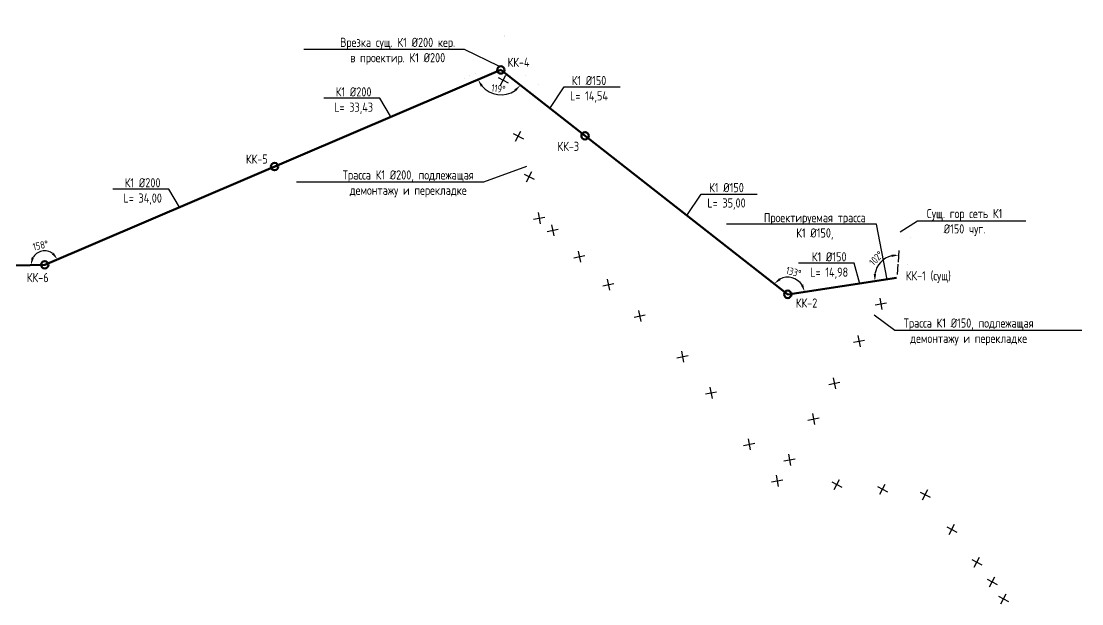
# Model space of a CAD drawing. Header units: millimetres. Extents: x 1085 to 5206446910, y 759 to 4926415281.
# Drawn here: x 5202891978 to 5203036220, y 4926281652 to 4926360872 of the extents above; entities that cross this region are included whole.
import ezdxf
from ezdxf import colors
from ezdxf.entities.mleader import LeaderData, LeaderLine
from ezdxf.math import Vec2, Vec3

# ---------------------------------------------------------------- set-up
doc = ezdxf.new("R2010")
doc.units = ezdxf.units.MM
doc.layers.add('!К1', color=30, linetype='Continuous', lineweight=50)
doc.layers.add('!К1_Метки', color=30, linetype='Continuous', lineweight=9)
doc.layers.add('Выноски', color=7, linetype='Continuous')
doc.styles.add('GOST 2.304', font='GOST_0.TTF')
doc.styles.get("Standard").update_dxf_attribs({"font": 'GOST_0.TTF'})
doc.dimstyles.new('ISO-25', dxfattribs={"dimtxt": 2.5, "dimasz": 2.5, "dimexe": 1.25, "dimexo": 0.625, "dimtad": 1, "dimtxsty": 'Standard', "dimcen": 2.5, "dimadec": 0, "dimazin": 0, "dimtfac": 1, "dimtmove": 0, "dimatfit": 3, "dimfxl": 1, "dimarcsym": 0})

# ---------------------------------------------------------------- blocks, each defined once
blk = doc.blocks.new('_None')
blk = doc.blocks.new('*D26')
at = {"color": 0, "lineweight": -2, "transparency": 16777216}
blk.add_line((5203011289.398679, 4926328127.24433), (5203011394.242151, 4926329698.725018), dxfattribs=at)
blk.add_arc((5203011145.780252, 4926325974.572538), 3107.431514, 104.7019022616, 170.0322936169, dxfattribs=at)
at = {"color": 0, "transparency": 16777216}
for points in [[(5203010341.337243, 4926329146.179969), (5203010372.952809, 4926328814.349339), (5203011352.636917, 4926329075.111352)], [(5203008251.907888, 4926326510.387128), (5203007918.600025, 4926326514.50775), (5203008072.892096, 4926325512.523849)]]:
    blk.add_solid(points, dxfattribs=at)
at = {"color": 0, "transparency": 16777216, "insert": (5203008261.854218, 4926328629.536512), "char_height": 1000, "attachment_point": 5, "rotation": 47.367097952, "style": 'GOST 2.304'}
blk.add_mtext('102°', dxfattribs=at)
blk = doc.blocks.new('*D27')
at = {"color": 0, "lineweight": -2, "transparency": 16777216}
blk.add_arc((5202996226.898841, 4926323731.32474), 2332.43883, 33.3079967343, 117.2159371869, dxfattribs=at)
at = {"color": 0, "transparency": 16777216}
for points in [[(5202995266.393632, 4926325677.1081), (5202995053.944149, 4926325933.966677), (5202994389.59316, 4926325168.18894)], [(5202998331.859698, 4926325071.695583), (5202998020.519579, 4926324952.622324), (5202998533.409419, 4926324078.138596)]]:
    blk.add_solid(points, dxfattribs=at)
at = {"color": 0, "transparency": 16777216, "insert": (5202997026.971162, 4926326772.792236), "char_height": 1000, "attachment_point": 5, "rotation": 345.2619669585, "style": 'GOST 2.304'}
blk.add_mtext('133°', dxfattribs=at)
blk = doc.blocks.new('*D28')
at = {"color": 0, "lineweight": -2, "transparency": 16777216}
blk.add_arc((5202957213.769239, 4926354241.527708), 3380.556305, 220.1319342989, 304.9617936109, dxfattribs=at)
at = {"color": 0, "transparency": 16777216}
for points in [[(5202954487.209213, 4926351975.194174), (5202954771.037631, 4926352149.987021), (5202954104.744875, 4926352914.075852)], [(5202959036.272906, 4926351592.006895), (5202959265.586446, 4926351350.08457), (5202959876.696654, 4926352158.98635)]]:
    blk.add_solid(points, dxfattribs=at)
at = {"color": 0, "transparency": 16777216, "insert": (5202956880.653261, 4926351695.168163), "char_height": 1000, "attachment_point": 5, "rotation": 352.5468639546, "style": 'GOST 2.304'}
blk.add_mtext('119°', dxfattribs=at)
blk = doc.blocks.new('*D29')
at = {"color": 0, "lineweight": -2, "transparency": 16777216}
blk.add_arc((5202895176.170555, 4926327753.499349), 1884.993593, 53.8848596627, 150.5276097579, dxfattribs=at)
at = {"color": 0, "transparency": 16777216}
for points in [[(5202893696.760676, 4926328640.34847), (5202893373.456417, 4926328721.499361), (5202893291.655871, 4926327711.011139)], [(5202896417.63382, 4926329380.020561), (5202896156.774862, 4926329172.502572), (5202896909.758308, 4926328493.684696)]]:
    blk.add_solid(points, dxfattribs=at)
at = {"color": 0, "transparency": 16777216, "insert": (5202894605.836372, 4926330390.010415), "char_height": 1000, "attachment_point": 5, "rotation": 12.2062347105, "style": 'GOST 2.304'}
blk.add_mtext('158°', dxfattribs=at)
blk = doc.blocks.new('*D30')
at = {"color": 0, "lineweight": -2, "transparency": 16777216}
blk.add_arc((5202825193.955002, 4926326175.682454), 2591.899754, 247.9752599493, 339.0464076418, dxfattribs=at)
at = {"color": 0, "transparency": 16777216}
for points in [[(5202827450.234155, 4926325277.246008), (5202827778.672698, 4926325220.331734), (5202827785.196249, 4926326234.1045)], [(5202824130.842402, 4926323633.389755), (5202824313.106954, 4926323912.478888), (5202823384.707279, 4926324319.727978)]]:
    blk.add_solid(points, dxfattribs=at)
at = {"color": 0, "transparency": 16777216, "insert": (5202825805.476196, 4926324504.66321), "char_height": 1000, "attachment_point": 5, "rotation": 20.1004532426, "style": 'GOST 2.304'}
blk.add_mtext('136°', dxfattribs=at)

msp = doc.modelspace()

# ---------------------------------------------------------------- linework, layer by layer
at = {"layer": '!К1'}
for points in [[(5202957213.769239, 4926354241.527707), (5202895176.170555, 4926327753.499349)], [(5202996226.89884, 4926323731.32474), (5202957213.769239, 4926354241.527707)], [(5202895176.170555, 4926327753.499349), (5202825193.955002, 4926326175.682454)], [(5203011036.751071, 4926325958.178583), (5202996226.89884, 4926323731.32474)]]:
    msp.add_lwpolyline(points, dxfattribs=at)
for centre in [(5202957213.769239, 4926354241.527707), (5202968657.973548, 4926345291.592139), (5202926439.24023, 4926341101.808982), (5202895176.170555, 4926327753.499349), (5202996226.89884, 4926323731.32474)]:
    msp.add_circle(centre, 500, dxfattribs=at)
for p, q in [((5202956852.689516, 4926353200.735475), (5202958217.46197, 4926352476.020116)), ((5202957172.718065, 4926352155.99157), (5202957897.433421, 4926353520.764023)), ((5202959224.781341, 4926344569.851357), (5202959949.496696, 4926345934.623811)), ((5202958904.752791, 4926345614.595263), (5202960269.525246, 4926344889.879904)), ((5202960361.926193, 4926340095.45763), (5202961726.698647, 4926339370.742271)), ((5202960681.954742, 4926339050.713725), (5202961406.670098, 4926340415.486178)), ((5202961654.653237, 4926333934.823792, 51785), (5202963171.105303, 4926334231.790679, 51785)), ((5202962264.395825, 4926334841.533268, 51785), (5202962561.362713, 4926333325.081202, 51785)), ((5202964109.794598, 4926333189.65704), (5202964406.761485, 4926331673.204973)), ((5202963500.05201, 4926332282.947563), (5202965016.504075, 4926332579.914451)), ((5202967125.899473, 4926328711.215367), (5202968642.351539, 4926329008.182255)), ((5202967735.642061, 4926329617.924844), (5202968032.608949, 4926328101.472777)), ((5203011176.055905, 4926326428.369081), (5203011268.596061, 4926327815.437496)), ((5202971680.63918, 4926325811.746664), (5202971977.606068, 4926324295.294598)), ((5202971070.896592, 4926324905.037188), (5202972587.348658, 4926325202.004075)), ((5203008746.474192, 4926323202.800269), (5203009043.441079, 4926321686.348203)), ((5202975944.841074, 4926321532.712872), (5202976241.807961, 4926320016.260805)), ((5203008136.731604, 4926322296.090793), (5203009653.183669, 4926322593.05768)), ((5202975335.098486, 4926320626.003395), (5202976851.550551, 4926320922.970283)), ((5203005168.706291, 4926317224.307302), (5203006685.158357, 4926317521.27419)), ((5203005778.448879, 4926318131.016779), (5203006075.415767, 4926316614.564713)), ((5202981766.241372, 4926316005.052947), (5202982063.20826, 4926314488.600881)), ((5202981156.498784, 4926315098.343471), (5202982672.95085, 4926315395.310358)), ((5202985634.415396, 4926311094.550772, 98000), (5202985931.382283, 4926309578.098705, 98000)), ((5203001814.245717, 4926311492.180393), (5203003330.697783, 4926311789.147281)), ((5203002423.988305, 4926312398.88987), (5203002720.955193, 4926310882.437803)), ((5202985024.672808, 4926310187.841295, 98000), (5202986541.124873, 4926310484.808183, 98000)), ((5202998963.937447, 4926306621.552651), (5203000480.389512, 4926306918.519539)), ((5202999573.680035, 4926307528.262128), (5202999870.646922, 4926306011.810061)), ((5202990831.276612, 4926304095.831336), (5202991128.2435, 4926302579.37927)), ((5202990221.534024, 4926303189.12186), (5202991737.98609, 4926303486.088747)), ((5202995719.402514, 4926301077.267489), (5202997235.85458, 4926301374.234377)), ((5202996329.145103, 4926301983.976966), (5202996626.11199, 4926300467.524899)), ((5202994029.245882, 4926298231.841296, 51785), (5202995545.697948, 4926298528.808184, 51785)), ((5202994638.98847, 4926299138.550773, 51785), (5202994935.955358, 4926297622.098706, 51785)), ((5203002232.974144, 4926298248.335503, 95000), (5203003597.746598, 4926297523.620144, 95000)), ((5203002553.002693, 4926297203.591598, 95000), (5203003277.718049, 4926298568.364051, 95000)), ((5203008428.954913, 4926297616.718673, 51785), (5203009793.727367, 4926296892.003314, 51785)), ((5203008748.983462, 4926296571.974768, 51785), (5203009473.698818, 4926297936.747221, 51785)), ((5203014218.848707, 4926296852.664666, 51785), (5203015583.621161, 4926296127.949307, 51785)), ((5203014538.877256, 4926295807.920761, 51785), (5203015263.592612, 4926297172.693214, 51785)), ((5203018183.957412, 4926291092.999041, 65184), (5203018908.672768, 4926292457.771494, 65184)), ((5203017863.928863, 4926292137.742946, 65184), (5203019228.701317, 4926291413.027587, 65184)), ((5203021279.16991, 4926287689.418093, 87500), (5203022643.942365, 4926286964.702734, 87500)), ((5203021599.19846, 4926286644.674188, 87500), (5203022323.913815, 4926288009.446641, 87500)), ((5203023653.257127, 4926283944.938513, 85500), (5203024377.972483, 4926285309.710966, 85500)), ((5203023333.228578, 4926284989.682418, 85500), (5203024698.001032, 4926284264.967059, 85500)), ((5203024874.911734, 4926282697.079862), (5203026239.684188, 4926281972.364503)), ((5203025194.940283, 4926281652.335957), (5203025919.655639, 4926283017.10841))]:
    msp.add_line(p, q)
for points in [[(5202955572.075418, 4926354573.913563, 1, 1, 0), (5202952905.758993, 4926353407.167647, 400, 1, 0), (5202951646.630169, 4926352856.189, 1, 1, 0)], [(5203009809.330025, 4926324811.207732, 1, 1, 0), (5203006932.579625, 4926324369.793591, 400, 1, 0), (5203005574.076443, 4926324161.342235, 1, 1, 0)]]:
    msp.add_lwpolyline(points, format="xyseb")

# ---------------------------------------------------------------- leaders
at = {"layer": 'Выноски', "color": 0, "lineweight": -2}
ml = msp.add_multileader_mtext('Standard', dxfattribs=at)
ml.set_content('{\\C0;Врезка сущ. К1 %%C200 кер.\\Pв проектир. К1 %%C200}', color=5, style='GOST 2.304')
ml.set_leader_properties(lineweight=-3)
ml.set_arrow_properties(name='NONE')
ml.build(insert=Vec2(0, 0))
ml.multileader.update_dxf_attribs({"text_left_attachment_type": 6, "text_right_attachment_type": 6, "dogleg_length": 1, "arrow_head_size": 1250, "scale": 500})
ctx = ml.context
ctx.base_point, ctx.scale, ctx.char_height, ctx.arrow_head_size, ctx.landing_gap_size, ctx.plane_origin = Vec3(5202934386.207455, 4926357013.741252, 11929), 500, 1250, 1250, 900, Vec3(5202932773.43602, 4926343992.627914, 11929)
ctx.left_attachment, ctx.right_attachment, ctx.text_align_type = 6, 6, 1
notes = []
notes.append((ctx, [(1, (1, 1, 0), (5202952284.269506, 4926357013.741252, 11929), (-1, 0), 99.847766, [(1, [(5202956945.40767, 4926354774.262615, 11929)], 0, [])])]))
ctx.mtext.insert, ctx.mtext.alignment, ctx.mtext.flow_direction = Vec3(5202943181.74317, 4926358619.991252, 11929), 2, 5
ml = msp.add_multileader_mtext('Standard', dxfattribs=at)
ml.set_content('{\\C0;К1 %%C150\\PL= 14,54}', color=5, style='GOST 2.304')
ml.set_leader_properties(lineweight=-3)
ml.set_arrow_properties(name='NONE')
ml.build(insert=Vec2(0, 0))
ml.multileader.update_dxf_attribs({"text_left_attachment_type": 6, "text_right_attachment_type": 6, "dogleg_length": 1, "arrow_head_size": 1250, "scale": 500})
ctx = ml.context
ctx.base_point, ctx.scale, ctx.char_height, ctx.arrow_head_size, ctx.landing_gap_size, ctx.plane_origin = Vec3(5202965929.419282, 4926351926.902626), 500, 1250, 1250, 900, Vec3(5202955333.506852, 4926319054.106045)
ctx.left_attachment, ctx.right_attachment, ctx.text_align_type = 6, 6, 1
notes.append((ctx, [(0, (1, 1, 0), (5202965829.571516, 4926351926.902626), (1, 0), 99.847766, [(1, [(5202963890.795407, 4926349019.761967)], 0, [])])]))
ctx.mtext.insert, ctx.mtext.alignment, ctx.mtext.flow_direction = Vec3(5202969195.93714, 4926353426.902626), 2, 5
ml = msp.add_multileader_mtext('Standard', dxfattribs=at)
ml.set_content('{\\C0;К1 %%C200\\PL= 33,43}', color=5, style='GOST 2.304')
ml.set_leader_properties(lineweight=-3)
ml.set_arrow_properties(name='NONE')
ml.build(insert=Vec2(0, 0))
ml.multileader.update_dxf_attribs({"text_left_attachment_type": 6, "text_right_attachment_type": 6, "dogleg_length": 1, "arrow_head_size": 1250, "scale": 500})
ctx = ml.context
ctx.base_point, ctx.scale, ctx.char_height, ctx.arrow_head_size, ctx.landing_gap_size, ctx.plane_origin = Vec3(5202933903.355343, 4926350389.030942), 500, 1250, 1250, 900, Vec3(5202923502.085771, 4926317516.234361)
ctx.left_attachment, ctx.right_attachment, ctx.text_align_type = 6, 6, 1
notes.append((ctx, [(1, (1, 1, 0), (5202940730.88168, 4926350389.030942), (-1, 0), 99.847766, [(1, [(5202942197.292892, 4926347937.67784)], 0, [])])]))
ctx.mtext.insert, ctx.mtext.alignment, ctx.mtext.flow_direction = Vec3(5202937185.944629, 4926351889.030942), 2, 5
ml = msp.add_multileader_mtext('Standard', dxfattribs=at)
ml.set_content('{\\C0;Трасса К1 %%C200, подлежащая\\Pдемонтажу и перекладке}', color=5, style='GOST 2.304')
ml.set_leader_properties(lineweight=-3)
ml.set_arrow_properties(name='NONE')
ml.build(insert=Vec2(0, 0))
ml.multileader.update_dxf_attribs({"text_left_attachment_type": 6, "text_right_attachment_type": 6, "dogleg_length": 1, "arrow_head_size": 1250, "scale": 500})
ctx = ml.context
ctx.base_point, ctx.scale, ctx.char_height, ctx.arrow_head_size, ctx.landing_gap_size, ctx.plane_origin = Vec3(5202934633.702411, 4926338987.366406), 500, 1250, 1250, 900, Vec3(5202936380.225713, 4926322275.987548)
ctx.left_attachment, ctx.right_attachment, ctx.text_align_type = 6, 6, 1
notes.append((ctx, [(1, (1, 1, 0), (5202954852.300177, 4926338987.366406), (-1, 0), 99.847766, [(1, [(5202960681.268248, 4926341108.153021)], 0, [])])]))
ctx.mtext.insert, ctx.mtext.alignment, ctx.mtext.flow_direction = Vec3(5202944611.827411, 4926340593.616406), 2, 5
ml = msp.add_multileader_mtext('Standard', dxfattribs=at)
ml.set_content('{\\C0;К1 %%C200\\PL= 34,00}', color=5, style='GOST 2.304')
ml.set_leader_properties(lineweight=-3)
ml.set_arrow_properties(name='NONE')
ml.build(insert=Vec2(0, 0))
ml.multileader.update_dxf_attribs({"text_left_attachment_type": 6, "text_right_attachment_type": 6, "dogleg_length": 1, "arrow_head_size": 1250, "scale": 500})
ctx = ml.context
ctx.base_point, ctx.scale, ctx.char_height, ctx.arrow_head_size, ctx.landing_gap_size, ctx.plane_origin = Vec3(5202905137.819915, 4926338030.651903), 500, 1250, 1250, 900, Vec3(5202894809.764628, 4926305157.855322)
ctx.left_attachment, ctx.right_attachment, ctx.text_align_type = 6, 6, 1
notes.append((ctx, [(1, (1, 1, 0), (5202912038.560538, 4926338030.651903), (-1, 0), 99.847766, [(1, [(5202913504.97175, 4926335579.298801)], 0, [])])]))
ctx.mtext.insert, ctx.mtext.alignment, ctx.mtext.flow_direction = Vec3(5202908493.623487, 4926339530.651903), 2, 5
ml = msp.add_multileader_mtext('Standard', dxfattribs=at)
ml.set_content('{\\C0;К1 %%C150\\PL= 35,00}', color=5, style='GOST 2.304')
ml.set_leader_properties(lineweight=-3)
ml.set_arrow_properties(name='NONE')
ml.build(insert=Vec2(0, 0))
ml.multileader.update_dxf_attribs({"text_left_attachment_type": 6, "text_right_attachment_type": 6, "dogleg_length": 1, "arrow_head_size": 1250, "scale": 500})
ctx = ml.context
ctx.base_point, ctx.scale, ctx.char_height, ctx.arrow_head_size, ctx.landing_gap_size, ctx.plane_origin = Vec3(5202984544.842172, 4926337368.718329), 500, 1250, 1250, 900, Vec3(5202973948.929742, 4926304495.921748)
ctx.left_attachment, ctx.right_attachment, ctx.text_align_type = 6, 6, 1
notes.append((ctx, [(0, (1, 1, 0), (5202984444.994406, 4926337368.718329), (1, 0), 99.847766, [(1, [(5202982506.218297, 4926334461.57767)], 0, [])])]))
ctx.mtext.insert, ctx.mtext.alignment, ctx.mtext.flow_direction = Vec3(5202987900.645743, 4926338868.718329), 2, 5
ml = msp.add_multileader_mtext('Standard', dxfattribs=at)
ml.set_content('{\\C0;Проектируемая трасса\\PК1 %%C150, }', color=5, style='GOST 2.304')
ml.set_leader_properties(lineweight=-3)
ml.set_arrow_properties(name='NONE')
ml.build(insert=Vec2(0, 0))
ml.multileader.update_dxf_attribs({"text_left_attachment_type": 6, "text_right_attachment_type": 6, "dogleg_length": 1, "arrow_head_size": 1250, "scale": 500})
ctx = ml.context
ctx.base_point, ctx.scale, ctx.char_height, ctx.arrow_head_size, ctx.landing_gap_size, ctx.plane_origin = Vec3(5202991648.559911, 4926333285.524709), 500, 1250, 1250, 900, Vec3(5203000495.613758, 4926300515.368857)
ctx.left_attachment, ctx.right_attachment, ctx.text_align_type = 6, 6, 1
notes.append((ctx, [(1, (1, 1, 0), (5203008284.121963, 4926333285.524709), (-1, 0), 99.847766, [(1, [(5203009761.796534, 4926325766.472591)], 0, [])])]))
ctx.mtext.insert, ctx.mtext.alignment, ctx.mtext.flow_direction = Vec3(5202999916.417053, 4926334785.524709), 2, 5
ml = msp.add_multileader_mtext('Standard', dxfattribs=at)
ml.set_content('{\\C0;Сущ. гор сеть К1\\P%%C150 чуг. }', color=5, style='GOST 2.304')
ml.set_leader_properties(lineweight=-3)
ml.set_arrow_properties(name='NONE')
ml.build(insert=Vec2(0, 0))
ml.multileader.update_dxf_attribs({"text_left_attachment_type": 6, "text_right_attachment_type": 6, "dogleg_length": 1, "arrow_head_size": 1250, "scale": 500})
ctx = ml.context
ctx.base_point, ctx.scale, ctx.char_height, ctx.arrow_head_size, ctx.landing_gap_size, ctx.plane_origin = Vec3(5203013972.013533, 4926333733.799578, 4099), 500, 1250, 1250, 900, Vec3(5203010661.526273, 4926308200.026294, 4099)
ctx.left_attachment, ctx.right_attachment, ctx.text_align_type = 6, 6, 1
notes.append((ctx, [(0, (1, 1, 0), (5203013872.165767, 4926333733.799578, 4099), (1, 0), 99.847766, [(1, [(5203011528.132584, 4926332238.62342, 4099)], 0, [])])]))
ctx.mtext.insert, ctx.mtext.alignment, ctx.mtext.flow_direction = Vec3(5203020273.799247, 4926335340.049578, 4099), 2, 5
ml = msp.add_multileader_mtext('Standard', dxfattribs=at)
ml.set_content('{\\C0;Трасса К1 %%C150, подлежащая\\Pдемонтажу и перекладке}', color=5, style='GOST 2.304')
ml.set_leader_properties(lineweight=-3)
ml.set_arrow_properties(name='NONE')
ml.build(insert=Vec2(0, 0))
ml.multileader.update_dxf_attribs({"text_left_attachment_type": 6, "text_right_attachment_type": 6, "dogleg_length": 1, "arrow_head_size": 1250, "scale": 500})
ctx = ml.context
ctx.base_point, ctx.scale, ctx.char_height, ctx.arrow_head_size, ctx.landing_gap_size, ctx.plane_origin = Vec3(5203010870.798513, 4926318845.214688), 500, 1250, 1250, 900, Vec3(5203007129.050098, 4926296918.452657)
ctx.left_attachment, ctx.right_attachment, ctx.text_align_type = 6, 6, 1
notes.append((ctx, [(0, (1, 1, 0), (5203010770.950747, 4926318845.214688), (1, 0), 99.847766, [(1, [(5203007995.656409, 4926320957.049783)], 0, [])])]))
ctx.mtext.insert, ctx.mtext.alignment, ctx.mtext.flow_direction = Vec3(5203020832.852085, 4926320451.464688), 2, 5
for ctx, leaders in notes:
    for number, flags, end, landing, length, lines in leaders:
        leader = LeaderData()
        leader.index, (leader.has_last_leader_line, leader.has_dogleg_vector, leader.attachment_direction) = number, flags
        leader.last_leader_point, leader.dogleg_vector, leader.dogleg_length = Vec3(end), Vec3(landing), length
        for number, points, colour, breaks in lines:
            line = LeaderLine()
            line.index, line.vertices, line.color, line.breaks = number, Vec3.list(points), colors.encode_raw_color(colour), breaks
            leader.lines.append(line)
        ctx.leaders.append(leader)

# ---------------------------------------------------------------- next in the draw order: texts
at = {"layer": '!К1_Метки', "char_height": 1250, "attachment_point": 1, "bg_fill": 3, "box_fill_scale": 1.2, "bg_fill_color": 256, "bg_fill_transparency": 0}
for s, width, insert in [('КК-4', 3024.45518303, (5202958121.122614, 4926355910.571076)), ('КК-3', 3024.45518303, (5202964908.071864, 4926344482.437629, -500)), ('КК-5', 3024.45518303, (5202922537.384242, 4926342753.317526)), ('КК-1 (сущ)', 7608.15256596, (5203012279.634, 4926326883.908124, -500)), ('КК-6', 3024.45518303, (5202892745.14128, 4926326635.089972)), ('КК-2', 3024.45518303, (5202997332.716312, 4926323177.124325, -500))]:
    msp.add_mtext_dynamic_manual_height_columns(s, width=width, gutter_width=12.5, heights=[0], dxfattribs=dict(at, insert=insert))

# ---------------------------------------------------------------- next in the draw order: linework, layer by layer
for points in [[(5202957229.107158, 4926360671.683168, 1, 1, 0), (5202957946.954806, 4926357851.180718, 400, 1, 0), (5202958285.947829, 4926356519.239807, 1, 1, 0)], [(5202963684.80362, 4926351248.305684, 1, 1, 0), (5202961320.700013, 4926352945.819587, 400, 1, 0), (5202960204.28676, 4926353747.445628, 1, 1, 0)], [(5203012899.454073, 4926331698.001626, 1, 1, 0), (5203012648.410315, 4926328798.429876, 400, 1, 0), (5203012529.858583, 4926327429.149645, 1, 1, 0)]]:
    msp.add_lwpolyline(points, format="xyseb")

# ---------------------------------------------------------------- next in the draw order: dimensions: what is measured, and where the dimension line sits
for base, line1, line2, picture, middle in [((5202894000.984126, 4926329227.316739), ((5202957213.769239, 4926354241.527707), (5202895176.170555, 4926327753.499349)), ((5202895176.170555, 4926327753.499349), (5202825193.955002, 4926326175.682454)), '*D29', (5202894605.836373, 4926330390.010416)), ((5202955665.282246, 4926351236.473804), ((5202996226.89884, 4926323731.32474), (5202957213.769239, 4926354241.527707)), ((5202957213.769239, 4926354241.527707), (5202895176.170555, 4926327753.499349)), '*D28', (5202956880.653261, 4926351695.168164)), ((5202997629.782224, 4926325594.705836), ((5203011036.751071, 4926325958.178583), (5202996226.89884, 4926323731.32474)), ((5202996226.89884, 4926323731.32474), (5202957213.769239, 4926354241.527707)), '*D27', (5202997026.971162, 4926326772.792237)), ((5203009577.725404, 4926328657.357398), ((5203011176.055905, 4926326428.369081), (5203011268.596061, 4926327815.437496)), ((5203011036.751071, 4926325958.178583), (5202996226.89884, 4926323731.32474)), '*D26', (5203008261.854218, 4926328629.536512))]:
    dim = msp.add_angular_dim_2l(base=base, line1=line1, line2=line2, dimstyle='ISO-25', override={"dimscale": 500, "dimtxt": 2, "dimasz": 2, "dimtxsty": 'GOST 2.304'})
    dim.commit()
    dim.dimension.update_dxf_attribs({"geometry": picture, "text_midpoint": middle})
dim = msp.add_angular_dim_2l(base=(5202827061.689657, 4926324378.598262), line1=((5202895176.170555, 4926327753.499349), (5202825193.955002, 4926326175.682454)), line2=((5202825193.955002, 4926326175.682454), (5202811699.737075, 4926312333.103658)), dimstyle='ISO-25', override={"dimscale": 500, "dimtxt": 2, "dimasz": 2, "dimtxsty": 'GOST 2.304'})
dim.commit()
dim.dimension.update_dxf_attribs({"geometry": '*D30', "text_midpoint": (5202826084.705734, 4926323741.65134), "dimtype": 162})

# ---------------------------------------------------------------- next in the draw order: leaders
at = {"layer": 'Выноски', "color": 0, "lineweight": -2}
ml = msp.add_multileader_mtext('Standard', dxfattribs=at)
ml.set_content('{\\C0;К1 %%C150\\PL= 14,98}', color=5, style='GOST 2.304')
ml.set_leader_properties(lineweight=-3)
ml.set_arrow_properties(name='NONE')
ml.build(insert=Vec2(0, 0))
ml.multileader.update_dxf_attribs({"text_left_attachment_type": 6, "text_right_attachment_type": 6, "dogleg_length": 1, "arrow_head_size": 1250, "scale": 500})
ctx = ml.context
ctx.base_point, ctx.scale, ctx.char_height, ctx.arrow_head_size, ctx.landing_gap_size, ctx.plane_origin = Vec3(5202998555.828321, 4926327956.965064, 106500), 500, 1250, 1250, 900, Vec3(5202997488.596455, 4926295186.809213, 106500)
ctx.left_attachment, ctx.right_attachment, ctx.text_align_type = 6, 6, 1
notes = []
notes.append((ctx, [(1, (1, 1, 0), (5203005277.104659, 4926327956.965064, 106500), (-1, 0), 99.847766, [(1, [(5203006045.88501, 4926325152.465135, 106500)], 0, [])])]))
ctx.mtext.insert, ctx.mtext.alignment, ctx.mtext.flow_direction = Vec3(5203001866.542607, 4926329456.965064, 106500), 2, 5
for ctx, leaders in notes:
    for number, flags, end, landing, length, lines in leaders:
        leader = LeaderData()
        leader.index, (leader.has_last_leader_line, leader.has_dogleg_vector, leader.attachment_direction) = number, flags
        leader.last_leader_point, leader.dogleg_vector, leader.dogleg_length = Vec3(end), Vec3(landing), length
        for number, points, colour, breaks in lines:
            line = LeaderLine()
            line.index, line.vertices, line.color, line.breaks = number, Vec3.list(points), colors.encode_raw_color(colour), breaks
            leader.lines.append(line)
        ctx.leaders.append(leader)

doc.saveas('drawing.dxf')
